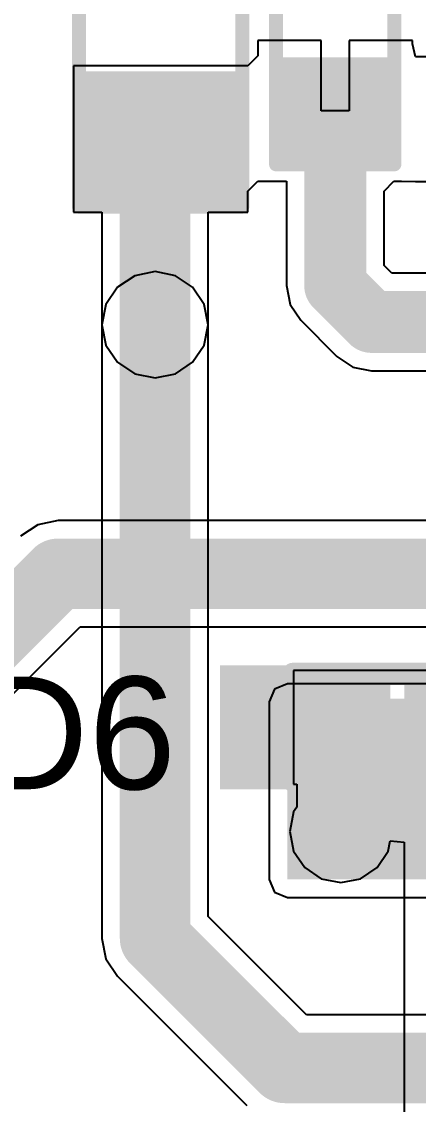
# Model space of a CAD drawing. Header units: millimetres. Extents: x 0 to 214, y 0 to 214.
# Drawn here: x 4.3946 to 4.5355, y 0.9661 to 1.3507 of the extents above; entities that cross this region are included whole.
import ezdxf

# ---------------------------------------------------------------- set-up
doc = ezdxf.new("R2010")
doc.units = ezdxf.units.MM
doc.header["$MEASUREMENT"] = 0
for name, color, linetype in [('BottomLayer', 5, 'Continuous'), ('BottomPaste', 16, 'Continuous'), ('BottomSolder', 6, 'Continuous'), ('TopLayer', 1, 'Continuous'), ('TopOverlay', 2, 'Continuous'), ('TopPaste', 8, 'Continuous'), ('TopSolder', 216, 'Continuous'), ('ViaHoleLayer', 16, 'Continuous')]:
    doc.layers.add(name, color=color, linetype=linetype)
doc.styles.add('Arial', font='', dxfattribs={"height": 0.2})
doc.styles.get('Arial').set_extended_font_data('Arial')

# ---------------------------------------------------------------- blocks, each defined once
blk = doc.blocks.new('RES_0603_131')
at = {"layer": 'TopLayer'}
for points in [[(-0.015, 0.0175), (-0.015, -0.0175), (-0.045, -0.0175), (-0.045, 0.0175)], [(0.045, 0.0175), (0.045, -0.0175), (0.015, -0.0175), (0.015, 0.0175)]]:
    blk.add_hatch(color=1, dxfattribs=at).paths.add_polyline_path(points)
at = {"layer": 'TopPaste'}
for points in [[(-0.015, 0.0175), (-0.015, -0.0175), (-0.045, -0.0175), (-0.045, 0.0175)], [(0.045, 0.0175), (0.045, -0.0175), (0.015, -0.0175), (0.015, 0.0175)]]:
    blk.add_hatch(color=8, dxfattribs=at).paths.add_polyline_path(points)
at = {"layer": 'TopSolder'}
for points in [[(-0.011, 0.0215), (-0.011, -0.0215), (-0.049, -0.0215), (-0.049, 0.0215)], [(0.049, 0.0215), (0.049, -0.0215), (0.011, -0.0215), (0.011, 0.0215)]]:
    blk.add_hatch(color=216, dxfattribs=at).paths.add_polyline_path(points)
at = {"layer": 'TopOverlay', "const_width": 0.005}
for points in [[(-0.049, -0.021), (-0.049, 0.021)], [(0.049, 0.021), (-0.049, 0.021)], [(0.049, -0.021), (0.049, 0.021)], [(0.049, -0.021), (-0.049, -0.021)]]:
    blk.add_lwpolyline(points, dxfattribs=at)
at = {"layer": 'TopOverlay', "const_width": 0.0025}
for points in [[(-0.05025, 0.021, 1), (-0.04775, 0.021, 1)], [(-0.05025, 0.021, 1), (-0.04775, 0.021, 1)], [(0.04775, 0.021, 1), (0.05025, 0.021, 1)], [(0.04775, 0.021, 1), (0.05025, 0.021, 1)], [(-0.05025, -0.021, 1), (-0.04775, -0.021, 1)], [(-0.05025, -0.021, 1), (-0.04775, -0.021, 1)], [(0.04775, -0.021, 1), (0.05025, -0.021, 1)], [(0.04775, -0.021, 1), (0.05025, -0.021, 1)]]:
    blk.add_lwpolyline(points, format="xyb", close=True, dxfattribs=at)
blk = doc.blocks.new('RES_0805_133')
at = {"layer": 'TopLayer'}
for points in [[(-0.06, 0.025), (-0.02, 0.025), (-0.02, -0.025), (-0.06, -0.025)], [(0.02, 0.025), (0.06, 0.025), (0.06, -0.025), (0.02, -0.025)]]:
    blk.add_hatch(color=1, dxfattribs=at).paths.add_polyline_path(points)
at = {"layer": 'TopPaste'}
for points in [[(-0.06, 0.025), (-0.02, 0.025), (-0.02, -0.025), (-0.06, -0.025)], [(0.02, 0.025), (0.06, 0.025), (0.06, -0.025), (0.02, -0.025)]]:
    blk.add_hatch(color=8, dxfattribs=at).paths.add_polyline_path(points)
at = {"layer": 'TopSolder'}
for points in [[(-0.064, 0.029), (-0.016, 0.029), (-0.016, -0.029), (-0.064, -0.029)], [(0.016, 0.029), (0.064, 0.029), (0.064, -0.029), (0.016, -0.029)]]:
    blk.add_hatch(color=216, dxfattribs=at).paths.add_polyline_path(points)
at = {"layer": 'TopOverlay', "const_width": 0.005}
for points in [[(0.064, 0.029), (-0.064, 0.029)], [(-0.064, -0.029), (-0.064, 0.029)], [(0.064, -0.029), (0.064, 0.029)], [(0.064, -0.029), (-0.064, -0.029)]]:
    blk.add_lwpolyline(points, dxfattribs=at)
at = {"layer": 'TopOverlay', "const_width": 0.0025}
for points in [[(-0.06525, 0.029, 1), (-0.06275, 0.029, 1)], [(-0.06525, 0.029, 1), (-0.06275, 0.029, 1)], [(0.06275, 0.029, 1), (0.06525, 0.029, 1)], [(0.06275, 0.029, 1), (0.06525, 0.029, 1)], [(-0.06525, -0.029, 1), (-0.06275, -0.029, 1)], [(-0.06525, -0.029, 1), (-0.06275, -0.029, 1)], [(0.06275, -0.029, 1), (0.06525, -0.029, 1)], [(0.06275, -0.029, 1), (0.06525, -0.029, 1)]]:
    blk.add_lwpolyline(points, format="xyb", close=True, dxfattribs=at)
blk = doc.blocks.new('SOT_23_B_158')
at = {"layer": 'BottomLayer'}
for points in [[(-0.05354, 0.05748), (-0.02126, 0.05748), (-0.02126, 0.02126), (-0.05354, 0.02126)], [(0.02126, 0.05748), (0.05354, 0.05748), (0.05354, 0.02126), (0.02126, 0.02126)], [(-0.01614, -0.02126), (0.01614, -0.02126), (0.01614, -0.05748), (-0.01614, -0.05748)]]:
    blk.add_hatch(color=5, dxfattribs=at).paths.add_polyline_path(points)
at = {"layer": 'BottomPaste'}
for points in [[(-0.05354, 0.05748), (-0.02126, 0.05748), (-0.02126, 0.02126), (-0.05354, 0.02126)], [(0.02126, 0.05748), (0.05354, 0.05748), (0.05354, 0.02126), (0.02126, 0.02126)], [(-0.01614, -0.02126), (0.01614, -0.02126), (0.01614, -0.05748), (-0.01614, -0.05748)]]:
    blk.add_hatch(color=16, dxfattribs=at).paths.add_polyline_path(points)
at = {"layer": 'BottomSolder'}
for points in [[(-0.05754, 0.06148), (-0.01726, 0.06148), (-0.01726, 0.01726), (-0.05754, 0.01726)], [(0.01726, 0.06148), (0.05754, 0.06148), (0.05754, 0.01726), (0.01726, 0.01726)], [(-0.02014, -0.01726), (0.02014, -0.01726), (0.02014, -0.06148), (-0.02014, -0.06148)]]:
    blk.add_hatch(color=6, dxfattribs=at).paths.add_polyline_path(points)
blk = doc.blocks.new('LED_0402_169')
at = {"layer": 'TopLayer'}
for points in [[(-0.03091, 0.01417), (-0.0065, 0.01417), (-0.0065, -0.01417), (-0.03091, -0.01417)], [(0.0065, 0.01417), (0.03091, 0.01417), (0.03091, -0.01417), (0.0065, -0.01417)]]:
    blk.add_hatch(color=1, dxfattribs=at).paths.add_polyline_path(points)
at = {"layer": 'TopOverlay'}
blk.add_hatch(color=2, dxfattribs=at).paths.add_polyline_path([(0.037, -0.022), (0.063, -0.022), (0.063, 0.022), (0.037, 0.022)])
at = {"layer": 'TopPaste'}
for points in [[(-0.03091, 0.01417), (-0.0065, 0.01417), (-0.0065, -0.01417), (-0.03091, -0.01417)], [(0.0065, 0.01417), (0.03091, 0.01417), (0.03091, -0.01417), (0.0065, -0.01417)]]:
    blk.add_hatch(color=8, dxfattribs=at).paths.add_polyline_path(points)
at = {"layer": 'TopSolder'}
for points in [[(-0.03491, 0.01817), (-0.0025, 0.01817), (-0.0025, -0.01817), (-0.03491, -0.01817)], [(0.0025, 0.01817), (0.03491, 0.01817), (0.03491, -0.01817), (0.0025, -0.01817)]]:
    blk.add_hatch(color=216, dxfattribs=at).paths.add_polyline_path(points)
at = {"layer": 'TopOverlay', "const_width": 0.00787}
for points in [[(0.037, 0.019), (-0.036, 0.019)], [(-0.036, 0.019), (-0.036, -0.019)], [(0.037, 0.019), (0.037, -0.019)], [(0.037, -0.019), (-0.036, -0.019)]]:
    blk.add_lwpolyline(points, dxfattribs=at)
at = {"layer": 'TopOverlay', "const_width": 0.00394}
for points in [[(-0.03797, 0.019, 1), (-0.03403, 0.019, 1)], [(-0.03797, 0.019, 1), (-0.03403, 0.019, 1)], [(0.03503, 0.019, 1), (0.03897, 0.019, 1)], [(0.03503, 0.019, 1), (0.03897, 0.019, 1)], [(-0.03797, -0.019, 1), (-0.03403, -0.019, 1)], [(-0.03797, -0.019, 1), (-0.03403, -0.019, 1)], [(0.03503, -0.019, 1), (0.03897, -0.019, 1)], [(0.03503, -0.019, 1), (0.03897, -0.019, 1)]]:
    blk.add_lwpolyline(points, format="xyb", close=True, dxfattribs=at)

msp = doc.modelspace()

# ---------------------------------------------------------------- hatches: boundary and pattern name
at = {"layer": 'BottomLayer'}
h = msp.add_hatch(color=5, dxfattribs=at)
edge = h.paths.add_edge_path()
edge.add_arc((4.442, 1.243), 0.01181, 0, 360)
msp.add_hatch(color=5, dxfattribs=at).paths.add_polyline_path([(4.489, 1.046), (4.564, 1.046), (4.564, 1.109), (4.489, 1.109)])
h = msp.add_hatch(color=5, dxfattribs=at)
edge = h.paths.add_edge_path()
edge.add_arc((4.508, 1.063), 0.01181, 0, 360)
at = {"layer": 'BottomSolder'}
h = msp.add_hatch(color=6, dxfattribs=at)
edge = h.paths.add_edge_path()
edge.add_arc((4.442, 1.243), 0.00591, 0, 360)
h = msp.add_hatch(color=6, dxfattribs=at)
edge = h.paths.add_edge_path()
edge.add_arc((4.508, 1.063), 0.00591, 0, 360)
at = {"layer": 'TopLayer'}
h = msp.add_hatch(color=1, dxfattribs=at)
edge = h.paths.add_edge_path()
edge.add_arc((4.442, 1.243), 0.01181, 0, 360)
h = msp.add_hatch(color=1, dxfattribs=at)
edge = h.paths.add_edge_path()
edge.add_arc((4.508, 1.063), 0.01181, 0, 360)
at = {"layer": 'TopSolder'}
h = msp.add_hatch(color=216, dxfattribs=at)
edge = h.paths.add_edge_path()
edge.add_arc((4.442, 1.243), 0.00591, 0, 360)
h = msp.add_hatch(color=216, dxfattribs=at)
edge = h.paths.add_edge_path()
edge.add_arc((4.508, 1.063), 0.00591, 0, 360)
at = {"layer": 'ViaHoleLayer'}
h = msp.add_hatch(color=16, dxfattribs=at)
edge = h.paths.add_edge_path()
edge.add_arc((4.442, 1.243), 0.00591, 0, 360)
h = msp.add_hatch(color=16, dxfattribs=at)
edge = h.paths.add_edge_path()
edge.add_arc((4.508, 1.063), 0.00591, 0, 360)

# ---------------------------------------------------------------- linework, layer by layer
at = {"layer": 'BottomLayer'}
for p, q in [((4.442, 1.26186), (4.43478, 1.26043)), ((4.44922, 1.26043), (4.442, 1.26186)), ((4.43478, 1.26043), (4.42866, 1.25634)), ((4.45534, 1.25634), (4.44922, 1.26043)), ((4.42866, 1.25634), (4.42457, 1.25022)), ((4.45943, 1.25022), (4.45534, 1.25634)), ((4.42457, 1.25022), (4.42314, 1.243)), ((4.46086, 1.243), (4.45943, 1.25022)), ((4.42314, 1.243), (4.42314, 1.025)), ((4.46086, 1.03281), (4.46086, 1.243)), ((4.489, 1.11549), (4.48441, 1.11359)), ((4.564, 1.11549), (4.489, 1.11549)), ((4.48441, 1.11359), (4.48251, 1.109)), ((4.48251, 1.109), (4.48251, 1.046)), ((4.48251, 1.046), (4.48441, 1.04141)), ((4.48441, 1.04141), (4.489, 1.03951)), ((4.489, 1.03951), (4.564, 1.03951)), ((4.49581, 0.99786), (4.46086, 1.03281)), ((4.42314, 1.025), (4.42457, 1.01778)), ((4.42457, 1.01778), (4.42866, 1.01166)), ((4.42866, 1.01166), (4.47466, 0.96566)), ((4.60124, 0.99786), (4.49581, 0.99786))]:
    msp.add_line(p, q, dxfattribs=at)
at = {"layer": 'BottomLayer', "const_width": 0.025}
for points in [[(4.442, 1.025), (4.442, 1.243)], [(4.442, 1.025), (4.488, 0.979)], [(4.488, 0.979), (4.86, 0.979)]]:
    msp.add_lwpolyline(points, dxfattribs=at)
at = {"layer": 'BottomLayer', "const_width": 0.0125}
for points in [[(4.43575, 1.243, 1), (4.44825, 1.243, 1)], [(4.43575, 1.025, 1), (4.44825, 1.025, 1)], [(4.43575, 1.025, 1), (4.44825, 1.025, 1)], [(4.48175, 0.979, 1), (4.49425, 0.979, 1)], [(4.48175, 0.979, 1), (4.49425, 0.979, 1)]]:
    msp.add_lwpolyline(points, format="xyb", close=True, dxfattribs=at)
at = {"layer": 'TopLayer'}
for p, q in [((4.501, 1.344), (4.4785, 1.344)), ((4.4785, 1.344), (4.4785, 1.33855)), ((4.501, 1.319), (4.501, 1.344)), ((4.5335, 1.344), (4.511, 1.344)), ((4.511, 1.344), (4.511, 1.319)), ((4.5335, 1.34276), (4.5335, 1.344)), ((4.53452, 1.33819), (4.5335, 1.34276)), ((4.4785, 1.33855), (4.475, 1.335)), ((4.4735, 1.335), (4.413, 1.335)), ((4.413, 1.335), (4.413, 1.283)), ((4.475, 1.335), (4.4735, 1.335)), ((4.58274, 1.33819), (4.53452, 1.33819)), ((4.511, 1.319), (4.501, 1.319)), ((4.475, 1.29045), (4.4785, 1.294)), ((4.4785, 1.294), (4.48, 1.294)), ((4.48, 1.294), (4.48867, 1.294)), ((4.48867, 1.294), (4.48867, 1.25689)), ((4.52333, 1.29046), (4.52687, 1.294)), ((4.52687, 1.294), (4.52956, 1.294)), ((4.52956, 1.294), (4.53452, 1.2939)), ((4.53452, 1.2939), (4.53846, 1.2939)), ((4.475, 1.283), (4.475, 1.29045)), ((4.52333, 1.26407), (4.52333, 1.29046)), ((4.413, 1.283), (4.42314, 1.283)), ((4.42314, 1.283), (4.42314, 1.243)), ((4.46086, 1.243), (4.46086, 1.283)), ((4.46086, 1.283), (4.475, 1.283)), ((4.52607, 1.26133), (4.52333, 1.26407)), ((4.57068, 1.26133), (4.52607, 1.26133)), ((4.48867, 1.25689), (4.48999, 1.25025)), ((4.48999, 1.25025), (4.49374, 1.24463)), ((4.42314, 1.243), (4.42457, 1.23578)), ((4.45943, 1.23578), (4.46086, 1.243)), ((4.49374, 1.24463), (4.50663, 1.23174)), ((4.42457, 1.23578), (4.42866, 1.22966)), ((4.45534, 1.22966), (4.45943, 1.23578)), ((4.50663, 1.23174), (4.51225, 1.22799)), ((4.42866, 1.22966), (4.43478, 1.22557)), ((4.44922, 1.22557), (4.45534, 1.22966)), ((4.51225, 1.22799), (4.51889, 1.22667)), ((4.43478, 1.22557), (4.442, 1.22414)), ((4.442, 1.22414), (4.44922, 1.22557)), ((4.51889, 1.22667), (4.57068, 1.22667)), ((4.40755, 1.17342), (4.40033, 1.17198)), ((4.63945, 1.17342), (4.40755, 1.17342)), ((4.40033, 1.17198), (4.39422, 1.16789)), ((4.36686, 1.08719), (4.41537, 1.13569)), ((4.41537, 1.13569), (4.63163, 1.13569)), ((4.52354, 1.12017), (4.49114, 1.12017)), ((4.49114, 1.12017), (4.49114, 1.07983)), ((4.52854, 1.12017), (4.52354, 1.12017)), ((4.53254, 1.12017), (4.52854, 1.12017)), ((4.56495, 1.12017), (4.53254, 1.12017)), ((4.49114, 1.07983), (4.49236, 1.07983)), ((4.49236, 1.07983), (4.49236, 1.07165)), ((4.49122, 1.06995), (4.48984, 1.063)), ((4.49236, 1.07165), (4.49122, 1.06995)), ((4.48984, 1.063), (4.49122, 1.05605)), ((4.52478, 1.05605), (4.52551, 1.05971)), ((4.52551, 1.05971), (4.53051, 1.05922)), ((4.53051, 1.05922), (4.53051, 0.94818)), ((4.49122, 1.05605), (4.49516, 1.05016)), ((4.52084, 1.05016), (4.52478, 1.05605)), ((4.49516, 1.05016), (4.50105, 1.04622)), ((4.51495, 1.04622), (4.52084, 1.05016)), ((4.50105, 1.04622), (4.508, 1.04484)), ((4.508, 1.04484), (4.51495, 1.04622))]:
    msp.add_line(p, q, dxfattribs=at)
for points, const_width in [([(4.506, 1.25689), (4.506, 1.319)], 0.022), ([(4.442, 1.307), (4.444, 1.309)], 0.025), ([(4.442, 1.243), (4.442, 1.307)], 0.025), ([(4.506, 1.25689), (4.51889, 1.244)], 0.022), ([(4.51889, 1.244), (4.584, 1.244)], 0.022), ([(4.348, 1.095), (4.40755, 1.15455)], 0.025), ([(4.40755, 1.15455), (4.63945, 1.15455)], 0.025), ([(4.50867, 1.09583), (4.50934, 1.09583)], 0.02), ([(4.50867, 1.06367), (4.50867, 1.09583)], 0.02), ([(4.508, 1.063), (4.50867, 1.06367)], 0.02)]:
    msp.add_lwpolyline(points, dxfattribs=dict(at, const_width=const_width))
for points, const_width in [([(4.5005, 1.319, 1), (4.5115, 1.319, 1)], 0.011), ([(4.43575, 1.307, 1), (4.44825, 1.307, 1)], 0.0125), ([(4.43575, 1.307, 1), (4.44825, 1.307, 1)], 0.0125), ([(4.43775, 1.309, 1), (4.45025, 1.309, 1)], 0.0125), ([(4.5005, 1.25689, 1), (4.5115, 1.25689, 1)], 0.011), ([(4.5005, 1.25689, 1), (4.5115, 1.25689, 1)], 0.011), ([(4.43575, 1.243, 1), (4.44825, 1.243, 1)], 0.0125), ([(4.51339, 1.244, 1), (4.52439, 1.244, 1)], 0.011), ([(4.51339, 1.244, 1), (4.52439, 1.244, 1)], 0.011), ([(4.4013, 1.15455, 1), (4.4138, 1.15455, 1)], 0.0125), ([(4.4013, 1.15455, 1), (4.4138, 1.15455, 1)], 0.0125), ([(4.50367, 1.09583, 1), (4.51367, 1.09583, 1)], 0.01), ([(4.50367, 1.09583, 1), (4.51367, 1.09583, 1)], 0.01), ([(4.50434, 1.09583, 1), (4.51434, 1.09583, 1)], 0.01), ([(4.503, 1.063, 1), (4.513, 1.063, 1)], 0.01), ([(4.50367, 1.06367, 1), (4.51367, 1.06367, 1)], 0.01), ([(4.50367, 1.06367, 1), (4.51367, 1.06367, 1)], 0.01)]:
    msp.add_lwpolyline(points, format="xyb", close=True, dxfattribs=dict(at, const_width=const_width))

# ---------------------------------------------------------------- block references
for name, p, rotation in [('RES_0805_133', (4.444, 1.349), 270), ('RES_0603_131', (4.506, 1.349), 270), ('SOT_23_B_158', (4.586, 1.09), 270), ('LED_0402_169', (4.52804, 1.1), 180)]:
    msp.add_blockref(name, p, dxfattribs=dict(rotation=rotation))

# ---------------------------------------------------------------- texts
at = {"layer": 'TopOverlay', "style": 'Arial'}
msp.add_text('LED6', height=0.04, dxfattribs=at).set_placement((4.30969, 1.07801))

doc.saveas('drawing.dxf')
